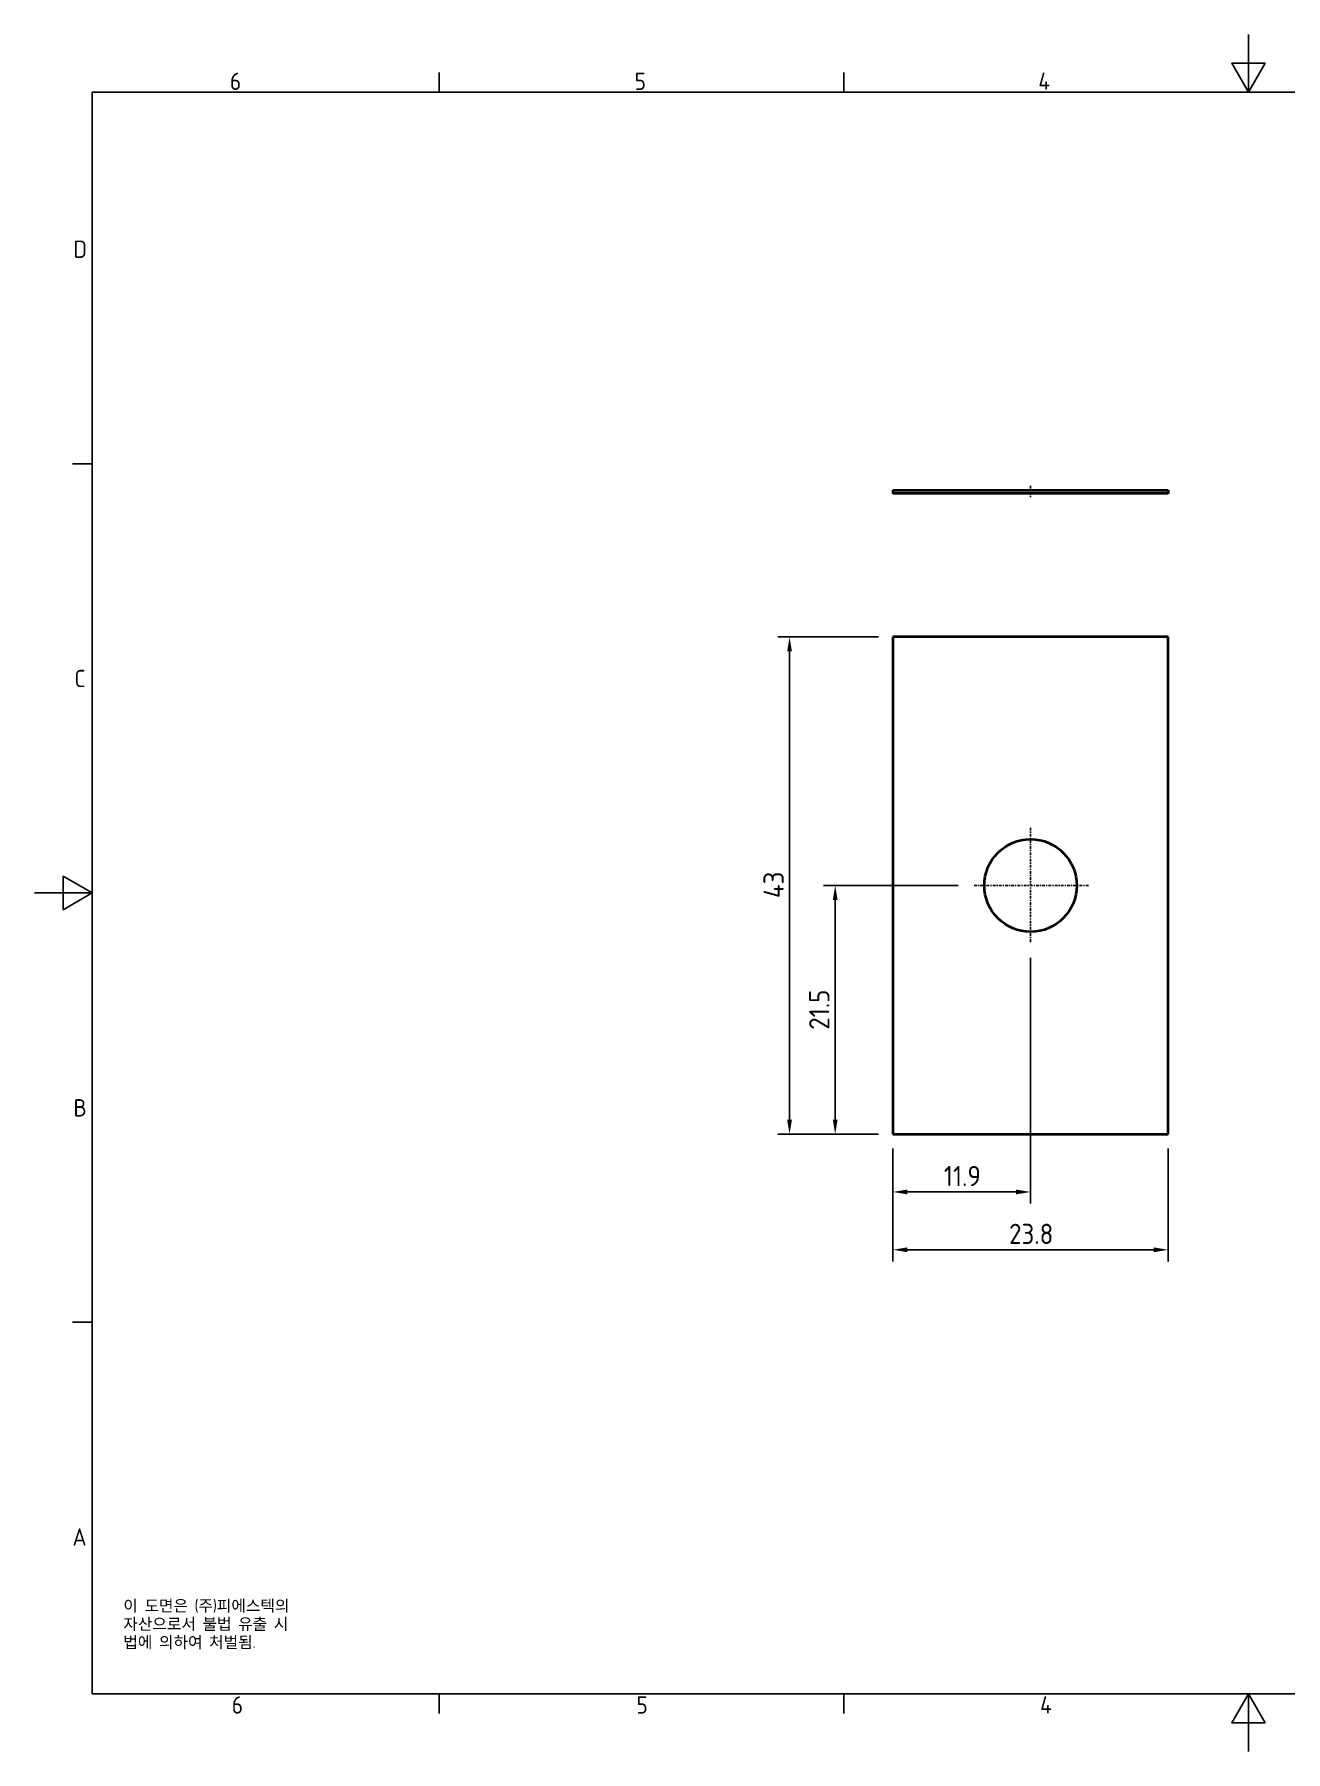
# Model space of a CAD drawing. Header units: millimetres. Extents: x 0 to 210, y 0 to 149.
# Drawn here: x 0 to 108.2, y 0 to 148.5 of the extents above; entities that cross this region are included whole.
import ezdxf

# ---------------------------------------------------------------- set-up
doc = ezdxf.new("R2010")
doc.units = ezdxf.units.MM
doc.header["$LTSCALE"] = 0.5
doc.linetypes.add('CHAIN', pattern=[0.7087, 0.4724, -0.0591, 0.1181, -0.0591])
doc.linetypes.add('DASHED', pattern=[0.2067, 0.1654, -0.0413])
doc.layers.get('0').update_dxf_attribs({"color": 3, "lineweight": 25, "true_color": 0x00ff00})
for name, color, linetype, lineweight, true_color in [('가려진 것(ISO)', 2, 'DASHED', 18, 0xffff00), ('가시적인 것(ISO)', 3, 'Continuous', 40, 0x00ff00), ('기호(ISO)', 5, 'Continuous', 25, 0x0000ff), ('중심 표식(ISO)', 1, 'Continuous', 25, 0xff0000), ('중심선(ISO)', 1, 'Continuous', 25, 0xff0000), ('치수(ISO)', 2, 'Continuous', 25, 0xffff00)]:
    doc.layers.add(name, color=color, linetype=linetype, lineweight=lineweight, true_color=true_color)
doc.layers.add('경계(ISO)', color=7, linetype='Continuous', lineweight=25)
doc.styles.add('문자 텍스트_PSTEK_POSCO', font='isocp.shx')
doc.styles.add('치수 텍스트_PSTEK_POSCO', font='isocp.shx')
doc.dimstyles.new('치수_PSTEK_POSCO', dxfattribs={"dimscale": 0.5, "dimtxt": 3.5, "dimasz": 2.5, "dimexe": 2, "dimexo": 2.5, "dimgap": 1, "dimtad": 1, "dimrnd": 1e-08, "dimdsep": 46, "dimtxsty": '치수 텍스트_PSTEK_POSCO', "dimcen": 0.09, "dimdle": 10, "dimclrd": 7, "dimclre": 7, "dimclrt": 2, "dimadec": 1, "dimazin": 2, "dimtfac": 1, "dimtmove": 0, "dimatfit": 3, "dimfxl": 1, "dimtolj": 1, "dimlwd": -1, "dimlwe": -1, "dimarcsym": 0})

# ---------------------------------------------------------------- blocks, each defined once
blk = doc.blocks.new('경계 Default Border')
at = {"layer": '경계(ISO)'}
for p, q in [((70, 287.0000076293945), (70, 290.4000091552734)), ((140, 287.0000076293945), (140, 290.4000091552734)), ((10, 222.7499961853027), (6.599999666213989, 222.7499961853027)), ((10, 74.25000190734863), (6.599999666213989, 74.25000190734863)), ((70, 10), (70, 6.599999666213989)), ((140, 10), (140, 6.599999666213989))]:
    blk.add_line(p, q, dxfattribs=at)
at = {"layer": '경계(ISO)', "flags": 128}
for points in [[(210, 297.0000076293945), (210, 287.0000076293945), (207.1132469177246, 292.0000076293945), (212.8867530822754, 292.0000076293945), (210, 287.0000076293945)], [(10, 10), (10, 287.0000076293945), (410, 287.0000076293945), (410, 10), (10, 10)], [(0, 148.5000038146973), (10, 148.5000038146973), (5, 151.3867473602295), (5, 145.6132507324219), (10, 148.5000038146973)], [(210, 0), (210, 10), (207.1132469177246, 5), (212.8867530822754, 5), (210, 10)]]:
    blk.add_lwpolyline(points, dxfattribs=at)
at = {"layer": '경계(ISO)', "color": 2, "true_color": 0xffff00, "char_height": 3.00000011920929, "attachment_point": 7, "style": '문자 텍스트_PSTEK_POSCO'}
for s, insert in [('6', (33.83253864943981, 287.3713945155963)), ('5', (103.8325386494398, 287.3713945155963)), ('4', (173.6662693321705, 287.4)), ('D', (6.766269272565841, 258.3463944559917)), ('C', (6.932538589835167, 184.0963944559917)), ('B', (6.766269272565841, 109.8463944559917)), ('A', (6.59999988079071, 35.61784856929444)), ('6', (34.14453946055966, 6.57139439638704)), ('5', (104.1445394605597, 6.57139439638704)), ('4', (173.9734701308116, 6.59999988079071))]:
    blk.add_mtext(s, dxfattribs=dict(at, insert=insert))
blk = doc.blocks.new('*D22')
at = {"layer": 'Defpoints', "color": 0, "transparency": 16777216}
for p in [(86.16135757041631, 69.89785028684665), (74.26135757041632, 53.39785028684665), (86.16135757041631, 48.39785028684665)]:
    blk.add_point(p, dxfattribs=at)
at = {"layer": '치수(ISO)', "color": 7, "transparency": 16777216}
for p, q in [((86.16135757041631, 68.64785028684665), (86.16135757041631, 47.39785028684665)), ((74.26135757041632, 52.14785028684665), (74.26135757041632, 47.39785028684665)), ((75.51135757041632, 48.39785028684665), (84.91135757041631, 48.39785028684665))]:
    blk.add_line(p, q, dxfattribs=at)
for points in [[(75.51135757041632, 48.60618362017998), (75.51135757041632, 48.18951695351331), (74.26135757041632, 48.39785028684665)], [(84.91135757041631, 48.60618362017998), (84.91135757041631, 48.18951695351331), (86.16135757041631, 48.39785028684665)]]:
    blk.add_solid(points, dxfattribs=at)
at = {"layer": '치수(ISO)', "color": 2, "transparency": 16777216, "insert": (78.66121327628977, 49.77285028684665), "char_height": 1.75, "attachment_point": 4, "style": '치수 텍스트_PSTEK_POSCO'}
blk.add_mtext('\\A1;11.9', dxfattribs=at)
blk = doc.blocks.new('*D23')
at = {"layer": 'Defpoints', "color": 0, "transparency": 16777216}
for p in [(74.26135757041632, 53.39785028684665), (98.0613575704163, 53.39785028684665), (98.0613575704163, 43.39785028684665)]:
    blk.add_point(p, dxfattribs=at)
at = {"layer": '치수(ISO)', "color": 7, "transparency": 16777216}
for p, q in [((74.26135757041632, 52.14785028684665), (74.26135757041632, 42.39785028684665)), ((98.0613575704163, 52.14785028684665), (98.0613575704163, 42.39785028684665)), ((75.51135757041632, 43.39785028684665), (96.8113575704163, 43.39785028684665))]:
    blk.add_line(p, q, dxfattribs=at)
for points in [[(75.51135757041632, 43.60618362017998), (75.51135757041632, 43.18951695351331), (74.26135757041632, 43.39785028684665)], [(96.8113575704163, 43.60618362017998), (96.8113575704163, 43.18951695351331), (98.0613575704163, 43.39785028684665)]]:
    blk.add_solid(points, dxfattribs=at)
at = {"layer": '치수(ISO)', "color": 2, "transparency": 16777216, "insert": (84.30163808222734, 44.77302253094113), "char_height": 1.75, "attachment_point": 4, "style": '치수 텍스트_PSTEK_POSCO'}
blk.add_mtext('\\A1;23.8', dxfattribs=at)
blk = doc.blocks.new('*D24')
at = {"layer": 'Defpoints', "color": 0, "transparency": 16777216}
for p in [(69.26135757041634, 74.89785028684665), (81.16135757041631, 74.89785028684665), (74.26135757041632, 53.39785028684665)]:
    blk.add_point(p, dxfattribs=at)
at = {"layer": '치수(ISO)', "color": 7, "transparency": 16777216}
for p, q in [((79.91135757041631, 74.89785028684665), (68.26135757041634, 74.89785028684665)), ((69.26135757041634, 54.64785028684665), (69.26135757041634, 73.64785028684665)), ((73.01135757041632, 53.39785028684665), (68.26135757041634, 53.39785028684665))]:
    blk.add_line(p, q, dxfattribs=at)
for points in [[(69.05302423708301, 73.64785028684665), (69.46969090374967, 73.64785028684665), (69.26135757041634, 74.89785028684665)], [(69.05302423708301, 54.64785028684665), (69.46969090374967, 54.64785028684665), (69.26135757041634, 53.39785028684665)]]:
    blk.add_solid(points, dxfattribs=at)
at = {"layer": '치수(ISO)', "color": 2, "transparency": 16777216, "insert": (67.88618532632184, 62.42688711195002), "char_height": 1.75, "attachment_point": 4, "rotation": 90, "style": '치수 텍스트_PSTEK_POSCO'}
blk.add_mtext('\\A1;21.5', dxfattribs=at)
blk = doc.blocks.new('*D25')
at = {"layer": 'Defpoints', "color": 0, "transparency": 16777216}
for p in [(74.26135757041632, 96.39785028684665), (65.31516061856335, 53.39785028684665), (74.26135757041632, 53.39785028684665)]:
    blk.add_point(p, dxfattribs=at)
at = {"layer": '치수(ISO)', "color": 7, "transparency": 16777216}
for p, q in [((73.01135757041632, 96.39785028684665), (64.31516061856337, 96.39785028684665)), ((65.31516061856335, 95.14785028684665), (65.31516061856335, 54.64785028684665)), ((73.01135757041632, 53.39785028684665), (64.31516061856335, 53.39785028684665))]:
    blk.add_line(p, q, dxfattribs=at)
for points in [[(65.10682728523003, 95.14785028684665), (65.52349395189668, 95.14785028684665), (65.31516061856337, 96.39785028684665)], [(65.10682728523003, 54.64785028684665), (65.52349395189668, 54.64785028684665), (65.31516061856335, 53.39785028684665)]]:
    blk.add_solid(points, dxfattribs=at)
at = {"layer": '치수(ISO)', "color": 2, "transparency": 16777216, "insert": (63.94016061856335, 73.811606600139), "char_height": 1.75, "attachment_point": 4, "rotation": 90, "style": '치수 텍스트_PSTEK_POSCO'}
blk.add_mtext('\\A1;43', dxfattribs=at)

msp = doc.modelspace()

# ---------------------------------------------------------------- linework, layer by layer
at = {"layer": '가려진 것(ISO)'}
for p, q in [((82.16135757042642, 109.0863752263998), (82.16135757042642, 108.7863752263998)), ((90.16135757042642, 109.0863752263998), (90.16135757042642, 108.7863752263998))]:
    msp.add_line(p, q, dxfattribs=at)
at = {"layer": '가시적인 것(ISO)'}
for p, q in [((74.26135757042643, 109.0863752264061), (98.06135757042641, 109.0863752264061)), ((74.26135757042643, 109.0863752264061), (74.26135757042643, 108.7863752264061)), ((98.06135757042641, 108.7863752264061), (74.26135757042643, 108.7863752264061)), ((98.06135757042641, 109.0863752264061), (98.06135757042641, 108.7863752264061)), ((74.26135757041632, 96.39785028684663), (74.26135757041631, 53.39785028684665)), ((98.0613575704163, 96.39785028684663), (74.26135757041632, 96.39785028684663)), ((98.0613575704163, 53.39785028684665), (98.0613575704163, 96.39785028684663)), ((74.26135757041631, 53.39785028684665), (98.0613575704163, 53.39785028684665))]:
    msp.add_line(p, q, dxfattribs=at)
msp.add_circle((86.16135757041631, 74.89785028684665), 4, dxfattribs=at)
at = {"layer": '중심 표식(ISO)', "linetype": 'CHAIN'}
for p, q in [((86.16135757041631, 79.89785028684665), (86.16135757041631, 69.89785028684665)), ((91.16135757041631, 74.89785028684665), (81.16135757041631, 74.89785028684665))]:
    msp.add_line(p, q, dxfattribs=at)
at = {"layer": '중심선(ISO)', "linetype": 'CHAIN'}
msp.add_line((86.16135757042642, 109.4613752263997), (86.16135757042642, 108.4113752263998), dxfattribs=at)

# ---------------------------------------------------------------- block references
at = {"xscale": 0.5, "yscale": 0.5, "zscale": 0.5}
msp.add_blockref('경계 Default Border', (0, 0), dxfattribs=at)

# ---------------------------------------------------------------- texts
at = {"layer": '기호(ISO)', "color": 7, "insert": (7.697312702442192, 13.11413621996215), "char_height": 1.000000014901161, "width": 25.62006913027125, "attachment_point": 1, "line_spacing_factor": 0.9442214369773865, "style": '문자 텍스트_PSTEK_POSCO'}
msp.add_mtext('{이 도면은 (주)피에스텍의\\P자산으로서 불법 유출 시 \\P법에 의하여 처벌됨.}', dxfattribs=at)

# ---------------------------------------------------------------- dimensions: what is measured, and where the dimension line sits
at = {"layer": '치수(ISO)', "color": 7}
for base, p1, p2, angle, picture, middle in [((65.31516061856335, 53.39785028684665), (74.26135757041632, 96.39785028684665), (74.26135757041632, 53.39785028684665), 90, '*D25', (65.31516061856334, 74.89785028684665)), ((69.26135757041634, 74.89785028684665), (74.26135757041632, 53.39785028684665), (81.16135757041631, 74.89785028684665), 270, '*D24', (69.26135757041632, 64.14785028684665)), ((86.16135757041631, 48.39785028684665), (74.26135757041632, 53.39785028684665), (86.16135757041631, 69.89785028684665), 180, '*D22', (80.21135757041631, 48.39785028684665)), ((98.0613575704163, 43.39785028684665), (74.26135757041632, 53.39785028684665), (98.0613575704163, 53.39785028684665), 180, '*D23', (86.16135757041631, 43.39785028684665))]:
    dim = msp.add_linear_dim(base=base, p1=p1, p2=p2, angle=angle, dimstyle='치수_PSTEK_POSCO', override={"dimdec": 2, "dimtp": 0, "dimtm": -0, "dimtdec": 2, "dimtofl": 0, "dimatfit": 1}, dxfattribs=at)
    dim.commit()
    dim.dimension.update_dxf_attribs({"geometry": picture, "text_midpoint": middle, "dimtype": 160})

doc.saveas('drawing.dxf')
